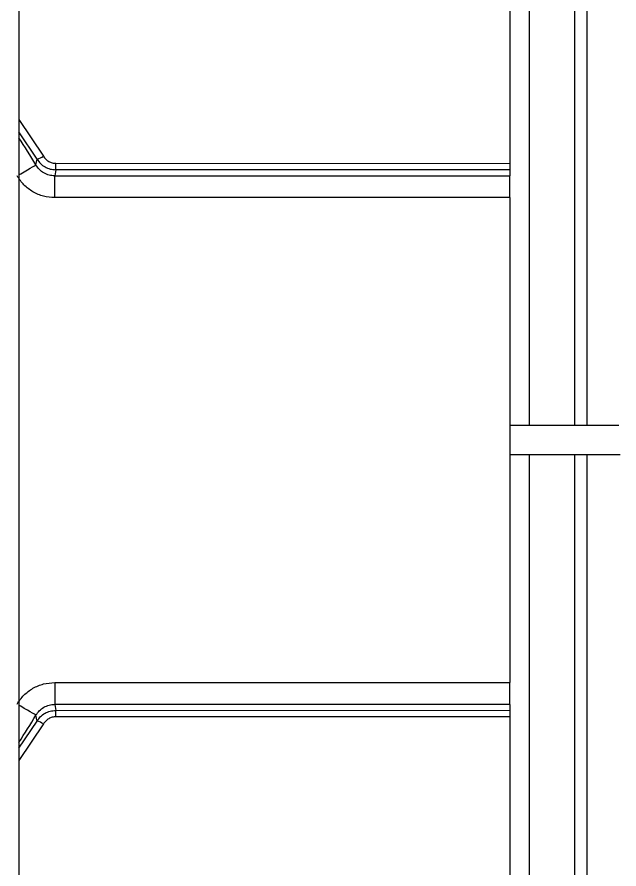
# Model space of a CAD drawing. Extents: x 7 to 113, y 1 to 87.
# Drawn here: x 16.292 to 17.12, y 36.229 to 37.4 of the extents above; entities that cross this region are included whole.
import ezdxf

# ---------------------------------------------------------------- set-up
doc = ezdxf.new("R2010")
doc.units = 0
doc.header["$MEASUREMENT"] = 0
doc.layers.add('OBJECT', color=7, linetype='CONTINUOUS')

msp = doc.modelspace()

# ---------------------------------------------------------------- linework, layer by layer
at = {"layer": 'OBJECT'}
for p, q in [((16.2951, 44.9982), (16.2951, 36.0256)), ((17.0765, 36.8382), (17.0765, 38.598)), ((16.9701, 38.0608), (16.9701, 37.1986)), ((17.0591, 37.8259), (17.0591, 36.8382)), ((16.9972, 36.8382), (16.9972, 37.8059)), ((16.2951, 37.2588), (16.3288, 37.2084)), ((16.3201, 37.2045), (16.2951, 37.2419)), ((16.3184, 37.1964), (16.3201, 37.2045)), ((16.346, 37.1987), (16.9701, 37.1986)), ((16.3458, 37.1898), (16.3443, 37.1815)), ((16.9701, 37.1897), (16.3458, 37.1898)), ((16.9701, 37.1897), (16.9701, 37.1815)), ((16.3443, 37.1815), (16.9701, 37.1815)), ((16.3443, 37.1515), (16.3443, 37.1815)), ((16.9701, 37.1515), (16.9701, 37.1815)), ((16.9701, 37.1515), (16.3443, 37.1515)), ((16.9701, 37.1515), (16.9701, 36.4849)), ((16.9972, 36.8382), (16.9701, 36.8382)), ((17.0765, 36.8382), (17.0591, 36.8382)), ((16.9701, 36.7982), (16.9972, 36.7982)), ((16.9972, 35.8305), (16.9972, 36.7982)), ((17.0591, 36.7982), (17.0591, 35.8106)), ((17.0591, 36.7982), (17.0765, 36.7982)), ((17.0765, 35.0384), (17.0765, 36.7982)), ((16.3443, 36.4849), (16.9701, 36.4849)), ((16.3443, 36.4849), (16.3443, 36.4549)), ((16.9701, 36.4549), (16.9701, 36.4849)), ((16.9701, 36.4549), (16.3443, 36.4549)), ((16.3443, 36.4549), (16.3458, 36.4466)), ((16.3458, 36.4466), (16.9701, 36.4468)), ((16.9701, 36.4549), (16.9701, 36.4468)), ((16.3201, 36.4319), (16.3184, 36.4401)), ((16.9701, 36.4379), (16.346, 36.4378)), ((16.9701, 36.4379), (16.9701, 35.5756)), ((16.2951, 36.3945), (16.3201, 36.4319)), ((16.3288, 36.428), (16.2951, 36.3776))]:
    msp.add_line(p, q, dxfattribs=at)
at = {"layer": 'OBJECT', "flags": 128}
for points in [[(16.2951, 37.1828), (16.2975, 37.1842), (16.3023, 37.187), (16.3067, 37.1896), (16.3106, 37.1919), (16.3139, 37.1938), (16.3163, 37.1952), (16.3178, 37.1961), (16.3184, 37.1964)], [(16.3184, 36.4401), (16.3178, 36.4404), (16.3163, 36.4413), (16.3139, 36.4427), (16.3106, 36.4446), (16.3067, 36.4469), (16.3023, 36.4494), (16.2975, 36.4523), (16.2951, 36.4536)]]:
    msp.add_lwpolyline(points, dxfattribs=at)
at = {"layer": 'OBJECT'}
for centre, radius, start, end in [((15.6701, 36.8182), 0.7505, 30.2571, 33.6165), ((16.3148, 37.2276), 0.0237, 282.6843, 305.9634), ((16.1636, 37.1968), 0.1824, 357.8107, 0.595), ((16.1636, 36.4397), 0.1824, 359.405, 2.1893), ((15.6701, 36.8182), 0.7505, 326.3835, 329.7429), ((16.3148, 36.4088), 0.0237, 54.0366, 77.3157)]:
    msp.add_arc(centre, radius, start, end, dxfattribs=at)
for points, knots in [([(16.3288, 37.2084), (16.3298, 37.207), (16.3317, 37.2042), (16.336, 37.2012), (16.3408, 37.199), (16.3442, 37.1988), (16.346, 37.1987)], [0, 0, 0, 0, 0.248699, 0.500161, 0.750977, 1, 1, 1, 1]), ([(16.3443, 37.1815), (16.3417, 37.1817), (16.3365, 37.1821), (16.3292, 37.1852), (16.3229, 37.1899), (16.3199, 37.1942), (16.3184, 37.1964)], [0, 0, 0, 0, 0.249341, 0.49971, 0.74966, 1, 1, 1, 1]), ([(16.3201, 37.2045), (16.3215, 37.2024), (16.3245, 37.1981), (16.3308, 37.1935), (16.3381, 37.1904), (16.3432, 37.19), (16.3458, 37.1898)], [0, 0, 0, 0, 0.2497795, 0.4995782, 0.7496537, 1, 1, 1, 1]), ([(16.9701, 37.1986), (16.9701, 37.1974), (16.9701, 37.1958), (16.9701, 37.1939), (16.9701, 37.1926), (16.9701, 37.1915), (16.9701, 37.1907), (16.9701, 37.1899), (16.9701, 37.1898), (16.9701, 37.1897)], [0, 0, 0, 0, 0.235209, 0.351551, 0.467887, 0.584217, 0.700551, 0.816896, 1, 1, 1, 1]), ([(16.3443, 37.1515), (16.3391, 37.1519), (16.3286, 37.1526), (16.3141, 37.159), (16.3014, 37.1684), (16.2955, 37.177), (16.2925, 37.1813)], [0, 0, 0, 0, 0.2499898, 0.4998146, 0.7501668, 1, 1, 1, 1]), ([(17.0591, 36.8382), (17.058, 36.8382), (17.0559, 36.8382), (17.0443, 36.8382), (17.0278, 36.8382), (17.0111, 36.8382), (17.0006, 36.8382), (16.9972, 36.8382)], [0, 0, 0, 0, 0.222101, 0.444199, 0.666298, 0.888389, 1, 1, 1, 1]), ([(17.12, 36.8382), (17.1193, 36.8382), (17.1117, 36.8382), (17.099, 36.8382), (17.0849, 36.8382), (17.0779, 36.8382), (17.0769, 36.8382), (17.0765, 36.8382)], [0, 0, 0, 0, 0.028744, 0.306032, 0.583321, 0.860616, 1, 1, 1, 1]), ([(16.9972, 36.7982), (17.0041, 36.7982), (17.0181, 36.7982), (17.0366, 36.7982), (17.0507, 36.7982), (17.0576, 36.7982), (17.0587, 36.7982), (17.0591, 36.7982)], [0, 0, 0, 0, 0.222088, 0.444175, 0.666265, 0.888359, 1, 1, 1, 1]), ([(17.0765, 36.7982), (17.0775, 36.7982), (17.0796, 36.7982), (17.0913, 36.7982), (17.1059, 36.7982), (17.1172, 36.7982), (17.1218, 36.7982)], [0, 0, 0, 0, 0.2713843, 0.5427686, 0.8141508, 1, 1, 1, 1]), ([(16.2925, 36.4552), (16.2954, 36.4595), (16.3014, 36.4681), (16.3141, 36.4775), (16.3287, 36.4838), (16.3391, 36.4845), (16.3443, 36.4849)], [0, 0, 0, 0, 0.250003, 0.499813, 0.750165, 1, 1, 1, 1]), ([(16.3184, 36.4401), (16.3199, 36.4422), (16.3228, 36.4465), (16.3292, 36.4512), (16.3365, 36.4543), (16.3417, 36.4547), (16.3443, 36.4549)], [0, 0, 0, 0, 0.2494547, 0.4998675, 0.749774, 1, 1, 1, 1]), ([(16.3201, 36.4319), (16.3215, 36.4341), (16.3245, 36.4383), (16.3308, 36.443), (16.3381, 36.446), (16.3432, 36.4464), (16.3458, 36.4466)], [0, 0, 0, 0, 0.24939, 0.499166, 0.749323, 1, 1, 1, 1]), ([(16.9701, 36.4468), (16.9701, 36.4466), (16.9701, 36.4464), (16.9701, 36.4454), (16.9701, 36.4445), (16.9701, 36.4433), (16.9701, 36.4419), (16.9701, 36.4402), (16.9701, 36.4388), (16.9701, 36.4379)], [0, 0, 0, 0, 0.235207, 0.351552, 0.467887, 0.584228, 0.700573, 0.816902, 1, 1, 1, 1]), ([(16.346, 36.4378), (16.3442, 36.4377), (16.3408, 36.4374), (16.336, 36.4353), (16.3317, 36.4322), (16.3298, 36.4294), (16.3288, 36.428)], [0, 0, 0, 0, 0.248921, 0.499835, 0.751191, 1, 1, 1, 1])]:
    msp.add_open_spline(points, degree=3, knots=knots, dxfattribs=at)

doc.saveas('drawing.dxf')
